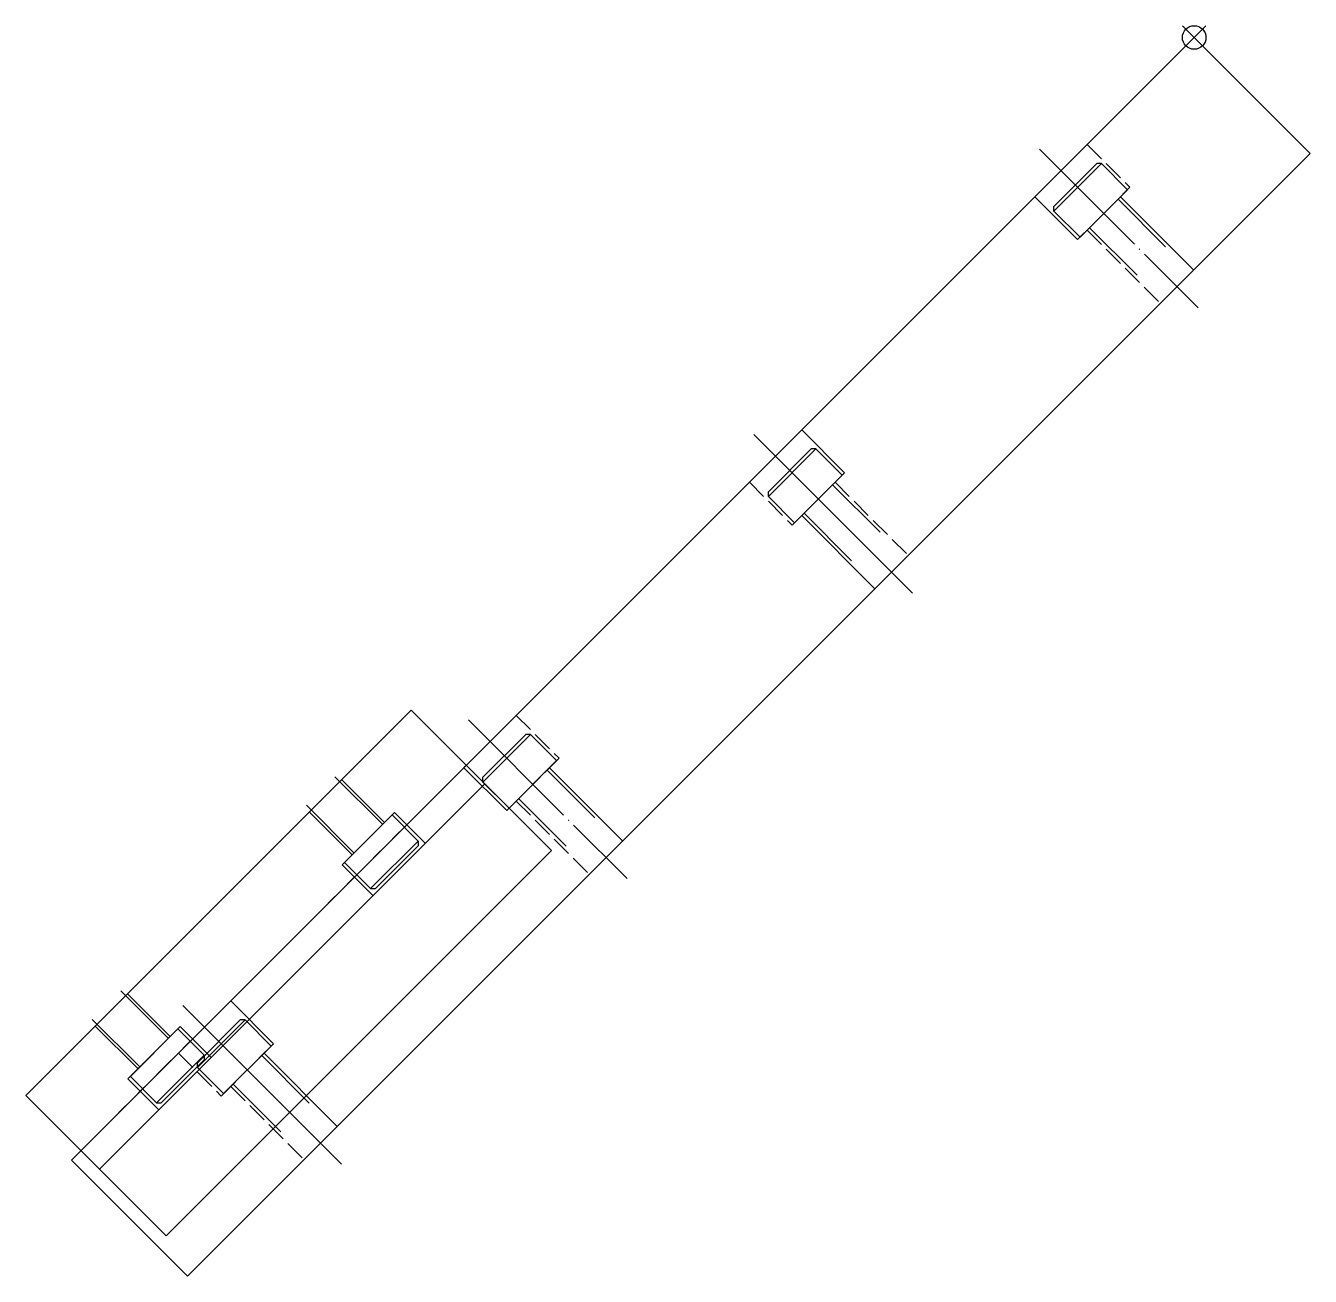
# Model space of a CAD drawing. Extents: x 314 to 505, y 752 to 938.
import ezdxf

# ---------------------------------------------------------------- set-up
doc = ezdxf.new("R2010")
doc.units = 0
doc.header["$MEASUREMENT"] = 0
doc.linetypes.add('CENTER', pattern=[22, 20, -1, 0, -1])
doc.linetypes.add('DASHED', pattern=[4, 3, -1])
doc.layers.get('0').update_dxf_attribs({"linetype": 'CONTINUOUS'})
doc.layers.add('$PARTREF_BOM', color=7, linetype='CONTINUOUS')
doc.styles.get("Standard").update_dxf_attribs({"font": 'txt.shx', "bigfont": 'chineset.shx'})

# ---------------------------------------------------------------- blocks, each defined once
blk = doc.blocks.new('PARTREF')
at = {"layer": '$PARTREF_BOM', "color": 2}
for p, q in [((-1.75, -1.75), (1.75, 1.75)), ((-1.75, 1.75), (1.75, -1.75))]:
    blk.add_line(p, q, dxfattribs=at)
blk.add_circle((0, 0), 1.75, dxfattribs=at)
at = {"layer": '$PARTREF_BOM', "color": 2, "flags": 1}
for tag, p in [('TAG5', (-16.09, -4.95)), ('TAG10', (-5.65, -5)), ('TAG15', (5.59, -4.74)), ('TAG4', (-16.09, -8.95)), ('TAG9', (-5.65, -9)), ('TAG14', (5.59, -8.74)), ('TAG3', (-16.09, -12.95)), ('TAG8', (-5.65, -13)), ('TAG13', (5.59, -12.74)), ('TAG2', (-16.09, -16.95)), ('TAG7', (-5.65, -17)), ('TAG12', (5.59, -16.74)), ('TAG1', (-16.09, -20.95)), ('TAG6', (-5.65, -21)), ('TAG11', (5.59, -20.74))]:
    blk.add_attdef(tag, p, '', height=2.5, dxfattribs=at)

msp = doc.modelspace()

# ---------------------------------------------------------------- linework, layer by layer
at = {"color": 7, "linetype": 'CONTINUOUS'}
for p, q in [((320.51, 769.43), (487.38, 936.3)), ((487.38, 936.3), (504.64, 919.05)), ((337.76, 752.17), (504.64, 919.05)), ((473.6, 917.56), (466.52, 910.49)), ((472.89, 917.56), (466.52, 911.2)), ((473.6, 917.56), (472.89, 917.56)), ((477.48, 913.68), (473.6, 917.56)), ((463.7, 912.61), (470.06, 906.25)), ((477.48, 913.68), (470.41, 906.6)), ((476.42, 912.61), (487.31, 901.73)), ((466.52, 910.49), (466.52, 911.2)), ((476.07, 912.26), (483.14, 905.19)), ((470.41, 906.6), (466.52, 910.49)), ((471.83, 908.02), (478.9, 900.95)), ((421.94, 877.3), (445.53, 853.71)), ((429.05, 877.97), (435.41, 871.6)), ((431.17, 875.14), (424.1, 868.07)), ((430.46, 875.14), (424.1, 868.77)), ((431.17, 875.14), (430.46, 875.14)), ((435.06, 871.25), (431.17, 875.14)), ((435.06, 871.25), (427.99, 864.18)), ((424.1, 868.07), (424.1, 868.77)), ((433.64, 869.83), (440.72, 862.76)), ((427.99, 864.18), (424.1, 868.07)), ((429.05, 865.24), (439.94, 854.35)), ((429.4, 865.59), (436.47, 858.52)), ((313.72, 779.04), (370.99, 836.32)), ((370.99, 836.32), (391.85, 815.46)), ((388.74, 832.71), (381.67, 825.64)), ((388.04, 832.71), (381.67, 826.35)), ((388.74, 832.71), (388.04, 832.71)), ((392.63, 828.82), (388.74, 832.71)), ((392.63, 828.82), (385.56, 821.75)), ((378.84, 827.76), (385.21, 821.4)), ((391.22, 827.41), (398.29, 820.34)), ((391.57, 827.76), (402.46, 816.87)), ((324.68, 768.08), (381.95, 825.36)), ((366.75, 819.35), (359.68, 826.42)), ((360.67, 825.99), (367.03, 819.63)), ((381.67, 825.64), (381.67, 826.35)), ((385.56, 821.75), (381.67, 825.64)), ((386.98, 823.17), (394.05, 816.09)), ((362.51, 815.1), (355.44, 822.18)), ((355.86, 821.19), (362.23, 814.82)), ((360.74, 813.34), (368.52, 821.12)), ((368.52, 821.12), (373.12, 816.52)), ((368.17, 820.76), (361.1, 813.69)), ((367.03, 819.63), (362.23, 814.82)), ((368.17, 820.76), (372.06, 816.87)), ((334.58, 758.18), (391.85, 815.46)), ((372.06, 816.87), (364.98, 809.8)), ((372.06, 816.17), (365.69, 809.8)), ((372.06, 816.87), (372.06, 816.17)), ((360.74, 813.34), (365.34, 808.74)), ((361.1, 813.69), (364.98, 809.8)), ((364.98, 809.8), (365.69, 809.8)), ((334.93, 787.53), (327.86, 794.6)), ((328.85, 794.17), (335.21, 787.81)), ((337.09, 792.44), (360.67, 768.86)), ((344.2, 793.11), (350.56, 786.75)), ((330.69, 783.29), (323.62, 790.36)), ((324.04, 789.37), (330.41, 783)), ((328.92, 781.52), (336.7, 789.3)), ((336.35, 788.94), (329.28, 781.87)), ((336.35, 788.94), (340.24, 785.05)), ((336.7, 789.3), (341.3, 784.7)), ((346.32, 790.29), (339.25, 783.21)), ((345.61, 790.29), (339.25, 783.92)), ((346.32, 790.29), (345.61, 790.29)), ((350.21, 786.4), (346.32, 790.29)), ((335.21, 787.81), (330.41, 783)), ((340.24, 785.05), (333.16, 777.98)), ((340.24, 785.05), (340.24, 784.35)), ((350.21, 786.4), (343.13, 779.33)), ((348.79, 784.98), (355.86, 777.91)), ((349.14, 785.34), (360.03, 774.45)), ((340.24, 784.35), (333.87, 777.98)), ((339.25, 783.21), (339.25, 783.92)), ((343.13, 779.33), (339.25, 783.21)), ((328.92, 781.52), (333.52, 776.92)), ((329.28, 781.87), (333.16, 777.98)), ((313.72, 779.04), (334.58, 758.18)), ((344.55, 780.74), (351.62, 773.67)), ((333.16, 777.98), (333.87, 777.98)), ((321.92, 770.84), (320.51, 769.43)), ((320.51, 769.43), (337.76, 752.17))]:
    msp.add_line(p, q, dxfattribs=at)
at = {"color": 3, "linetype": 'DASHED'}
for p, q in [((471.47, 920.39), (477.84, 914.03)), ((470.06, 906.25), (477.84, 914.03)), ((471.47, 907.67), (482.36, 896.78)), ((427.63, 863.82), (435.41, 871.6)), ((421.27, 870.19), (427.63, 863.82)), ((434, 870.19), (444.89, 859.3)), ((386.62, 835.54), (392.99, 829.18)), ((385.21, 821.4), (392.99, 829.18)), ((321.92, 770.84), (379.2, 828.12)), ((386.62, 822.81), (397.51, 811.92)), ((342.78, 778.97), (350.56, 786.75)), ((336.42, 785.34), (342.78, 778.97)), ((344.2, 780.39), (355.08, 769.5))]:
    msp.add_line(p, q, dxfattribs=at)
at = {"color": 1, "linetype": 'CENTER'}
for p, q in [((464.37, 919.72), (487.95, 896.14)), ((379.51, 834.87), (403.1, 811.28))]:
    msp.add_line(p, q, dxfattribs=at)

# ---------------------------------------------------------------- block references
at = {"color": 7}
msp.add_blockref('PARTREF', (487.38, 936.3), dxfattribs=at)

doc.saveas('drawing.dxf')
